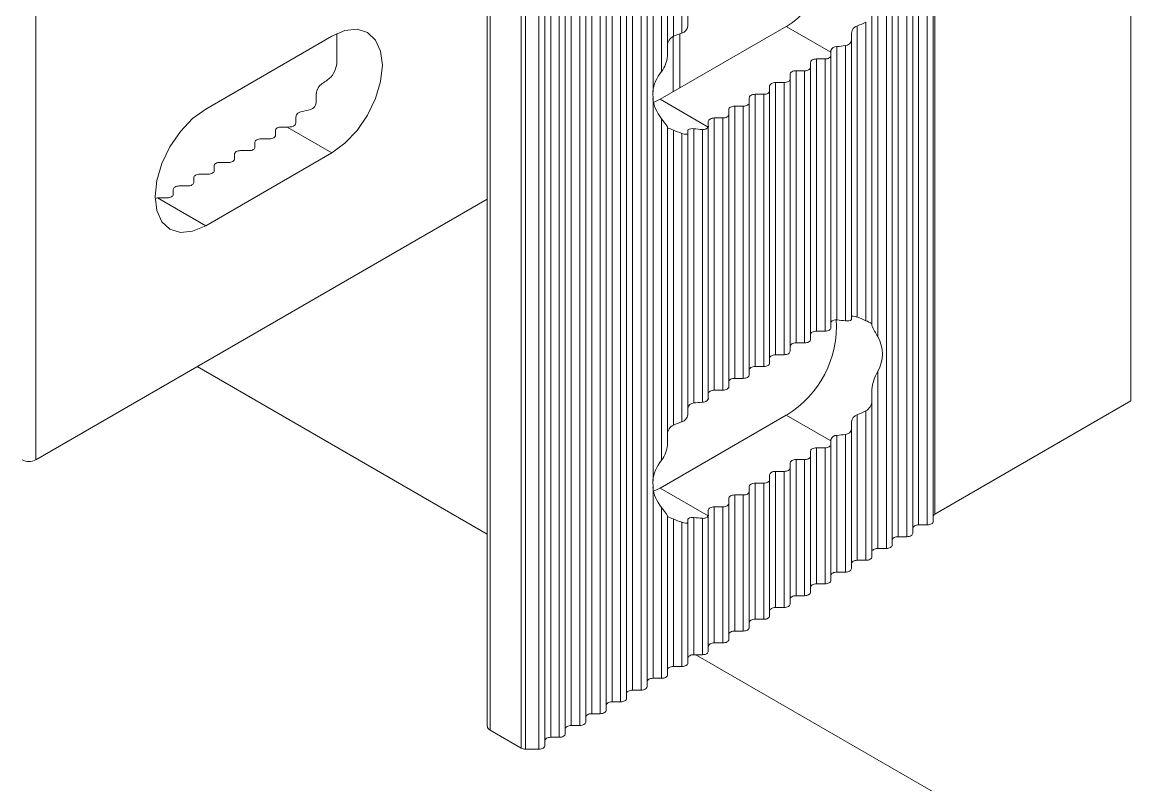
# Model space of a CAD drawing. Header units: millimetres. Extents: x 39 to 459, y 26 to 647.
# Drawn here: x 89.269 to 90.666, y 231.485 to 232.446 of the extents above; entities that cross this region are included whole.
import ezdxf

# ---------------------------------------------------------------- set-up
doc = ezdxf.new("R2010")
doc.units = ezdxf.units.MM
doc.layers.add('ANTET', color=7, linetype='Continuous')

# ---------------------------------------------------------------- blocks, each defined once
blk = doc.blocks.new('Griyaj Montajı')
at = {"color": 7, "linetype": 'Continuous', "lineweight": 15}
for p, q in [((11073.6208, 2124.6453), (11073.6208, 2123.6655)), ((11072.2404, 2124.571), (11072.2404, 2123.5912)), ((11073.3738, 2124.5028), (11073.3738, 2123.5229)), ((11073.3533, 2124.4892), (11073.3533, 2123.5093)), ((11073.3641, 2124.4892), (11073.3641, 2123.5093)), ((11073.3716, 2124.4935), (11073.3716, 2123.5136)), ((11073.3276, 2124.4743), (11073.3276, 2123.4944)), ((11073.3383, 2124.4743), (11073.3383, 2123.4944)), ((11073.3458, 2124.4786), (11073.3458, 2123.4988)), ((11073.3201, 2124.4637), (11073.3201, 2123.4839)), ((11073.3126, 2124.4594), (11073.3126, 2123.4796)), ((11073.0442, 2124.3107), (11073.0442, 2124.1249)), ((11073.055, 2124.3107), (11073.055, 2124.129)), ((11073.0625, 2124.3151), (11073.0625, 2124.1377)), ((11073.0185, 2124.2959), (11073.0185, 2124.0551)), ((11073.0292, 2124.2959), (11073.0292, 2124.0807)), ((11073.0367, 2124.3002), (11073.0367, 2124.0997)), ((11072.9927, 2124.281), (11072.9927, 2123.3011)), ((11073.0035, 2124.281), (11073.0035, 2123.3011)), ((11073.011, 2124.2853), (11073.011, 2123.3055)), ((11072.967, 2124.2661), (11072.967, 2123.2863)), ((11072.9777, 2124.2661), (11072.9777, 2123.2863)), ((11072.9852, 2124.2704), (11072.9852, 2123.2906)), ((11072.9412, 2124.2512), (11072.9412, 2123.2714)), ((11072.952, 2124.2512), (11072.952, 2123.2714)), ((11072.9595, 2124.2556), (11072.9595, 2123.2757)), ((11072.9154, 2124.2364), (11072.9154, 2123.2565)), ((11072.9262, 2124.2364), (11072.9262, 2123.2565)), ((11072.9337, 2124.2407), (11072.9337, 2123.2609)), ((11072.8096, 2124.2355), (11072.8096, 2123.2556)), ((11072.8132, 2124.2306), (11072.8132, 2123.2507)), ((11072.9079, 2124.2258), (11072.9079, 2123.246)), ((11072.8822, 2124.211), (11072.8822, 2123.2311)), ((11072.8897, 2124.2215), (11072.8897, 2123.2417)), ((11072.9004, 2124.2215), (11072.9004, 2123.2417)), ((11072.8524, 2124.2079), (11072.8524, 2123.2281)), ((11072.8577, 2124.2066), (11072.8577, 2123.2268)), ((11072.8747, 2124.2066), (11072.8747, 2123.2268)), ((11073.3018, 2124.1924), (11073.3018, 2123.7466)), ((11073.2943, 2124.1554), (11073.2943, 2123.7625)), ((11073.2868, 2124.1427), (11073.2868, 2123.7665)), ((11072.6138, 2124.1251), (11072.4547, 2124.0333)), ((11073.1865, 2124.1374), (11073.0274, 2124.0456)), ((11073.2428, 2124.105), (11073.1865, 2124.1374)), ((11073.276, 2124.1382), (11073.276, 2123.7711)), ((11073.2503, 2124.112), (11073.2503, 2123.7675)), ((11073.261, 2124.1132), (11073.261, 2123.7663)), ((11073.2685, 2124.1201), (11073.2685, 2123.7681)), ((11073.2428, 2124.105), (11073.2428, 2124.1007)), ((11073.2428, 2124.1007), (11073.2428, 2123.7577)), ((11073.217, 2124.092), (11073.217, 2124.0858)), ((11073.217, 2124.0858), (11073.217, 2123.7429)), ((11073.2353, 2124.0964), (11073.2245, 2124.0964)), ((11073.2245, 2124.0964), (11073.2245, 2123.7534)), ((11073.2353, 2124.0964), (11073.2353, 2123.7534)), ((11073.1913, 2124.0772), (11073.1913, 2124.071)), ((11073.1913, 2124.071), (11073.1913, 2123.728)), ((11073.2095, 2124.0815), (11073.1988, 2124.0815)), ((11073.1988, 2124.0815), (11073.1988, 2123.7385)), ((11073.2095, 2124.0815), (11073.2095, 2123.7385)), ((11073.1655, 2124.0623), (11073.1655, 2124.0561)), ((11073.1655, 2124.0561), (11073.1655, 2123.7131)), ((11073.1838, 2124.0666), (11073.173, 2124.0666)), ((11073.173, 2124.0666), (11073.173, 2123.7237)), ((11073.1838, 2124.0666), (11073.1838, 2123.7237)), ((11073.0185, 2124.0467), (11073.0185, 2123.5652)), ((11073.0274, 2124.0456), (11073.0193, 2124.0415)), ((11073.0881, 2124.0106), (11073.0274, 2124.0456)), ((11073.1398, 2124.0474), (11073.1398, 2124.0412)), ((11073.1398, 2124.0412), (11073.1398, 2123.6983)), ((11073.158, 2124.0518), (11073.1473, 2124.0518)), ((11073.1473, 2124.0518), (11073.1473, 2123.7088)), ((11073.158, 2124.0518), (11073.158, 2123.7088)), ((11073.114, 2124.0326), (11073.114, 2124.0263)), ((11073.1323, 2124.0369), (11073.1215, 2124.0369)), ((11073.1215, 2124.0369), (11073.1215, 2123.6939)), ((11073.1323, 2124.0369), (11073.1323, 2123.6939)), ((11073.0292, 2124.021), (11073.0292, 2123.5908)), ((11073.0882, 2124.0177), (11073.0882, 2124.0115)), ((11073.1065, 2124.022), (11073.0957, 2124.022)), ((11073.0957, 2124.022), (11073.0957, 2123.6791)), ((11073.1065, 2124.022), (11073.1065, 2123.6791)), ((11073.114, 2124.0263), (11073.114, 2123.6834)), ((11072.5426, 2124.0063), (11072.5426, 2124.0001)), ((11072.5575, 2124.0106), (11072.5501, 2124.0106)), ((11072.5575, 2124.0106), (11072.6138, 2123.9782)), ((11073.0367, 2124.0107), (11073.0367, 2123.6098)), ((11073.0442, 2124.0066), (11073.0442, 2123.635)), ((11073.055, 2124.0025), (11073.055, 2123.6391)), ((11073.0625, 2124.0064), (11073.0625, 2124.0025)), ((11073.0625, 2124.0025), (11073.0625, 2123.6478)), ((11073.07, 2124.0085), (11073.07, 2123.6629)), ((11073.0807, 2124.0075), (11073.0807, 2123.6638)), ((11073.0882, 2124.0115), (11073.0882, 2123.6685)), ((11072.5168, 2123.9914), (11072.5168, 2123.9852)), ((11072.5351, 2123.9958), (11072.5243, 2123.9958)), ((11072.6138, 2123.9782), (11072.4547, 2123.8863)), ((11072.4911, 2123.9766), (11072.4911, 2123.9704)), ((11072.5093, 2123.9809), (11072.4986, 2123.9809)), ((11072.4653, 2123.9617), (11072.4653, 2123.9555)), ((11072.4836, 2123.966), (11072.4728, 2123.966)), ((11072.4396, 2123.9468), (11072.4396, 2123.9406)), ((11072.4578, 2123.9512), (11072.4471, 2123.9512)), ((11072.4138, 2123.932), (11072.4138, 2123.9258)), ((11072.4321, 2123.9363), (11072.4213, 2123.9363)), ((11072.8096, 2123.9198), (11072.2404, 2123.5912)), ((11072.394, 2123.9213), (11072.4547, 2123.8863)), ((11072.4063, 2123.9214), (11072.3956, 2123.9214)), ((11073.2943, 2123.7605), (11073.2943, 2123.7625)), ((11073.2353, 2123.7534), (11073.2245, 2123.7534)), ((11073.2095, 2123.7385), (11073.1988, 2123.7385)), ((11073.1838, 2123.7237), (11073.173, 2123.7237)), ((11072.4439, 2123.7087), (11072.8096, 2123.4975)), ((11073.158, 2123.7088), (11073.1473, 2123.7088)), ((11073.1323, 2123.6939), (11073.1215, 2123.6939)), ((11073.3018, 2123.7024), (11073.3018, 2123.4796)), ((11073.1065, 2123.6791), (11073.0957, 2123.6791)), ((11073.2943, 2123.6655), (11073.2943, 2123.6799)), ((11073.2943, 2123.6655), (11073.2943, 2123.469)), ((11073.6208, 2123.6655), (11073.3738, 2123.5229)), ((11073.2868, 2123.6528), (11073.2868, 2123.4647)), ((11073.1865, 2123.6475), (11073.0274, 2123.5557)), ((11073.2428, 2123.615), (11073.1865, 2123.6475)), ((11073.276, 2123.6482), (11073.276, 2123.4647)), ((11073.2503, 2123.6221), (11073.2503, 2123.4498)), ((11073.261, 2123.6233), (11073.261, 2123.4498)), ((11073.2685, 2123.6302), (11073.2685, 2123.4542)), ((11073.2428, 2123.615), (11073.2428, 2123.6108)), ((11073.2428, 2123.6108), (11073.2428, 2123.4393)), ((11073.217, 2123.6021), (11073.217, 2123.5959)), ((11073.217, 2123.5959), (11073.217, 2123.4244)), ((11073.2353, 2123.6064), (11073.2245, 2123.6064)), ((11073.2245, 2123.6064), (11073.2245, 2123.435)), ((11073.2353, 2123.6064), (11073.2353, 2123.435)), ((11073.1913, 2123.5872), (11073.1913, 2123.581)), ((11073.1913, 2123.581), (11073.1913, 2123.4096)), ((11073.2095, 2123.5916), (11073.1988, 2123.5916)), ((11073.1988, 2123.5916), (11073.1988, 2123.4201)), ((11073.2095, 2123.5916), (11073.2095, 2123.4201)), ((11073.1655, 2123.5724), (11073.1655, 2123.5662)), ((11073.1655, 2123.5662), (11073.1655, 2123.3947)), ((11073.1838, 2123.5767), (11073.173, 2123.5767)), ((11073.173, 2123.5767), (11073.173, 2123.4052)), ((11073.1838, 2123.5767), (11073.1838, 2123.4052)), ((11073.0185, 2123.5567), (11073.0185, 2123.316)), ((11073.0193, 2123.5516), (11073.0274, 2123.5557)), ((11073.0881, 2123.5207), (11073.0274, 2123.5557)), ((11073.1398, 2123.5575), (11073.1398, 2123.5513)), ((11073.158, 2123.5618), (11073.1473, 2123.5618)), ((11073.1473, 2123.5618), (11073.1473, 2123.3904)), ((11073.158, 2123.5618), (11073.158, 2123.3904)), ((11073.114, 2123.5426), (11073.114, 2123.5364)), ((11073.1323, 2123.547), (11073.1215, 2123.547)), ((11073.1215, 2123.547), (11073.1215, 2123.3755)), ((11073.1323, 2123.547), (11073.1323, 2123.3755)), ((11073.1398, 2123.5513), (11073.1398, 2123.3798)), ((11073.0292, 2123.5311), (11073.0292, 2123.316)), ((11073.0882, 2123.5278), (11073.0882, 2123.5215)), ((11073.1065, 2123.5321), (11073.0957, 2123.5321)), ((11073.0957, 2123.5321), (11073.0957, 2123.3606)), ((11073.1065, 2123.5321), (11073.1065, 2123.3606)), ((11073.114, 2123.5364), (11073.114, 2123.3649)), ((11073.0367, 2123.5208), (11073.0367, 2123.3203)), ((11073.0442, 2123.5167), (11073.0442, 2123.3309)), ((11073.055, 2123.5126), (11073.055, 2123.3309)), ((11073.0625, 2123.5125), (11073.0625, 2123.5164)), ((11073.0625, 2123.5125), (11073.0625, 2123.3352)), ((11073.07, 2123.5185), (11073.07, 2123.3457)), ((11073.0807, 2123.5176), (11073.0807, 2123.3457)), ((11073.0882, 2123.5215), (11073.0882, 2123.3501)), ((11073.3533, 2123.5093), (11073.3641, 2123.5093)), ((11073.3276, 2123.4944), (11073.3383, 2123.4944)), ((11073.3018, 2123.4796), (11073.3126, 2123.4796)), ((11073.276, 2123.4647), (11073.2868, 2123.4647)), ((11073.2503, 2123.4498), (11073.261, 2123.4498)), ((11073.2245, 2123.435), (11073.2353, 2123.435)), ((11073.1988, 2123.4201), (11073.2095, 2123.4201)), ((11073.173, 2123.4052), (11073.1838, 2123.4052)), ((11073.1473, 2123.3904), (11073.158, 2123.3904)), ((11073.1215, 2123.3755), (11073.1323, 2123.3755)), ((11073.0957, 2123.3606), (11073.1065, 2123.3606)), ((11073.07, 2123.3457), (11073.0807, 2123.3457)), ((11073.0726, 2123.3457), (11077.2148, 2120.9545)), ((11073.0442, 2123.3309), (11073.055, 2123.3309)), ((11073.0185, 2123.316), (11073.0292, 2123.316)), ((11072.9927, 2123.3011), (11073.0035, 2123.3011)), ((11072.967, 2123.2863), (11072.9777, 2123.2863)), ((11072.9412, 2123.2714), (11072.952, 2123.2714)), ((11072.8132, 2123.2507), (11072.8524, 2123.2281)), ((11072.9154, 2123.2565), (11072.9262, 2123.2565)), ((11072.8897, 2123.2417), (11072.9004, 2123.2417)), ((11072.8577, 2123.2268), (11072.8747, 2123.2268))]:
    blk.add_line(p, q, dxfattribs=at)
at = {"color": 8, "linetype": 'Continuous', "lineweight": 15}
for p, q in [((11073.0437, 2124.125), (11073.0437, 2124.055)), ((11073.0521, 2124.128), (11073.0521, 2124.0599))]:
    blk.add_line(p, q, dxfattribs=at)
at = {"color": 7, "linetype": 'Continuous', "lineweight": 15, "flags": 128}
for points in [[(11072.6138, 2123.9782), (11072.6302, 2123.9902), (11072.6456, 2124.0064), (11072.6588, 2124.0257), (11072.6689, 2124.0467), (11072.6752, 2124.0681), (11072.6774, 2124.0884), (11072.6752, 2124.1062), (11072.6689, 2124.1202), (11072.6588, 2124.1296), (11072.6456, 2124.1337), (11072.6302, 2124.1321), (11072.6138, 2124.1251)], [(11072.6199, 2124.0961), (11072.6199, 2124.1138), (11072.6199, 2124.1283)], [(11073.2685, 2124.129), (11073.2685, 2124.126), (11073.2685, 2124.123), (11073.2685, 2124.1201)], [(11073.2428, 2124.1007), (11073.2426, 2124.0998), (11073.2422, 2124.099), (11073.2415, 2124.0983), (11073.2406, 2124.0976), (11073.2394, 2124.0971), (11073.2382, 2124.0967), (11073.2367, 2124.0964), (11073.2353, 2124.0964)], [(11073.2428, 2124.1069), (11073.2428, 2124.1059), (11073.2428, 2124.105)], [(11073.217, 2124.0858), (11073.2169, 2124.085), (11073.2165, 2124.0842), (11073.2158, 2124.0834), (11073.2148, 2124.0828), (11073.2137, 2124.0822), (11073.2124, 2124.0818), (11073.211, 2124.0816), (11073.2095, 2124.0815)], [(11073.2245, 2124.0964), (11073.2231, 2124.0963), (11073.2217, 2124.096), (11073.2204, 2124.0956), (11073.2192, 2124.0951), (11073.2183, 2124.0944), (11073.2176, 2124.0937), (11073.2172, 2124.0929), (11073.217, 2124.092)], [(11073.1913, 2124.071), (11073.1911, 2124.0701), (11073.1907, 2124.0693), (11073.19, 2124.0685), (11073.1891, 2124.0679), (11073.1879, 2124.0674), (11073.1866, 2124.067), (11073.1852, 2124.0667), (11073.1838, 2124.0666)], [(11073.1988, 2124.0815), (11073.1973, 2124.0814), (11073.1959, 2124.0812), (11073.1946, 2124.0808), (11073.1935, 2124.0802), (11073.1925, 2124.0796), (11073.1918, 2124.0788), (11073.1914, 2124.078), (11073.1913, 2124.0772)], [(11073.0185, 2124.0467), (11073.0183, 2124.0531), (11073.0185, 2124.0551)], [(11073.1655, 2124.0561), (11073.1654, 2124.0552), (11073.1649, 2124.0544), (11073.1642, 2124.0537), (11073.1633, 2124.053), (11073.1622, 2124.0525), (11073.1609, 2124.0521), (11073.1595, 2124.0518), (11073.158, 2124.0518)], [(11073.173, 2124.0666), (11073.1715, 2124.0665), (11073.1701, 2124.0663), (11073.1688, 2124.0659), (11073.1677, 2124.0654), (11073.1668, 2124.0647), (11073.1661, 2124.0639), (11073.1657, 2124.0631), (11073.1655, 2124.0623)], [(11072.5941, 2124.0419), (11072.5941, 2124.0455), (11072.5941, 2124.0491), (11072.5941, 2124.0527)], [(11073.1398, 2124.0412), (11073.1396, 2124.0404), (11073.1392, 2124.0396), (11073.1385, 2124.0388), (11073.1376, 2124.0382), (11073.1364, 2124.0376), (11073.1351, 2124.0372), (11073.1337, 2124.037), (11073.1323, 2124.0369)], [(11073.1473, 2124.0518), (11073.1458, 2124.0517), (11073.1444, 2124.0514), (11073.1431, 2124.051), (11073.1419, 2124.0505), (11073.141, 2124.0498), (11073.1403, 2124.0491), (11073.1399, 2124.0483), (11073.1398, 2124.0474)], [(11072.4547, 2124.0333), (11072.4382, 2124.0213), (11072.4228, 2124.0051), (11072.4097, 2123.9858), (11072.3995, 2123.9647), (11072.3932, 2123.9433), (11072.391, 2123.9231), (11072.3932, 2123.9053), (11072.3995, 2123.8912), (11072.4097, 2123.8819), (11072.4228, 2123.8778), (11072.4382, 2123.8793), (11072.4547, 2123.8863)], [(11073.1215, 2124.0369), (11073.12, 2124.0368), (11073.1186, 2124.0366), (11073.1173, 2124.0362), (11073.1162, 2124.0356), (11073.1153, 2124.035), (11073.1146, 2124.0342), (11073.1141, 2124.0334), (11073.114, 2124.0326)], [(11072.5684, 2124.0157), (11072.5684, 2124.0182), (11072.5684, 2124.0206), (11072.5684, 2124.0231)], [(11073.0957, 2124.022), (11073.0943, 2124.0219), (11073.0929, 2124.0217), (11073.0916, 2124.0213), (11073.0904, 2124.0207), (11073.0895, 2124.0201), (11073.0888, 2124.0193), (11073.0884, 2124.0185), (11073.0882, 2124.0177)], [(11073.114, 2124.0263), (11073.1139, 2124.0255), (11073.1134, 2124.0247), (11073.1127, 2124.0239), (11073.1118, 2124.0233), (11073.1107, 2124.0227), (11073.1094, 2124.0223), (11073.108, 2124.0221), (11073.1065, 2124.022)], [(11072.5426, 2124.0001), (11072.5425, 2123.9993), (11072.542, 2123.9984), (11072.5413, 2123.9977), (11072.5404, 2123.997), (11072.5393, 2123.9965), (11072.538, 2123.9961), (11072.5366, 2123.9959), (11072.5351, 2123.9958)], [(11072.5501, 2124.0106), (11072.5486, 2124.0106), (11072.5472, 2124.0103), (11072.5459, 2124.0099), (11072.5448, 2124.0094), (11072.5439, 2124.0087), (11072.5432, 2124.008), (11072.5427, 2124.0072), (11072.5426, 2124.0063)], [(11073.0625, 2124.0025), (11073.0624, 2124.0021), (11073.0616, 2124.0016), (11073.0601, 2124.0014), (11073.0578, 2124.0017), (11073.055, 2124.0025)], [(11073.07, 2124.0085), (11073.0684, 2124.0086), (11073.0661, 2124.0085), (11073.0642, 2124.008), (11073.0629, 2124.0073), (11073.0625, 2124.0064)], [(11072.5168, 2123.9852), (11072.5167, 2123.9844), (11072.5163, 2123.9836), (11072.5156, 2123.9828), (11072.5146, 2123.9822), (11072.5135, 2123.9816), (11072.5122, 2123.9812), (11072.5108, 2123.981), (11072.5093, 2123.9809)], [(11072.5243, 2123.9958), (11072.5229, 2123.9957), (11072.5215, 2123.9954), (11072.5202, 2123.995), (11072.519, 2123.9945), (11072.5181, 2123.9939), (11072.5174, 2123.9931), (11072.517, 2123.9923), (11072.5168, 2123.9914)], [(11072.4986, 2123.9809), (11072.4971, 2123.9808), (11072.4957, 2123.9806), (11072.4944, 2123.9802), (11072.4933, 2123.9796), (11072.4923, 2123.979), (11072.4917, 2123.9782), (11072.4912, 2123.9774), (11072.4911, 2123.9766)], [(11072.4728, 2123.966), (11072.4714, 2123.966), (11072.47, 2123.9657), (11072.4687, 2123.9653), (11072.4675, 2123.9648), (11072.4666, 2123.9641), (11072.4659, 2123.9634), (11072.4655, 2123.9626), (11072.4653, 2123.9617)], [(11072.4911, 2123.9704), (11072.4909, 2123.9695), (11072.4905, 2123.9687), (11072.4898, 2123.968), (11072.4889, 2123.9673), (11072.4877, 2123.9668), (11072.4865, 2123.9664), (11072.485, 2123.9661), (11072.4836, 2123.966)], [(11072.4471, 2123.9512), (11072.4456, 2123.9511), (11072.4442, 2123.9508), (11072.4429, 2123.9504), (11072.4418, 2123.9499), (11072.4408, 2123.9492), (11072.4401, 2123.9485), (11072.4397, 2123.9477), (11072.4396, 2123.9468)], [(11072.4653, 2123.9555), (11072.4652, 2123.9547), (11072.4648, 2123.9538), (11072.4641, 2123.9531), (11072.4631, 2123.9524), (11072.462, 2123.9519), (11072.4607, 2123.9515), (11072.4593, 2123.9513), (11072.4578, 2123.9512)], [(11072.4213, 2123.9363), (11072.4198, 2123.9362), (11072.4184, 2123.936), (11072.4171, 2123.9356), (11072.416, 2123.935), (11072.4151, 2123.9344), (11072.4144, 2123.9336), (11072.414, 2123.9328), (11072.4138, 2123.932)], [(11072.4396, 2123.9406), (11072.4394, 2123.9398), (11072.439, 2123.939), (11072.4383, 2123.9382), (11072.4374, 2123.9376), (11072.4362, 2123.937), (11072.4349, 2123.9366), (11072.4335, 2123.9364), (11072.4321, 2123.9363)], [(11072.3911, 2123.9206), (11072.3922, 2123.921), (11072.394, 2123.9213)], [(11072.4138, 2123.9258), (11072.4137, 2123.9249), (11072.4132, 2123.9241), (11072.4125, 2123.9234), (11072.4116, 2123.9227), (11072.4105, 2123.9222), (11072.4092, 2123.9218), (11072.4078, 2123.9215), (11072.4063, 2123.9214)], [(11073.2503, 2123.7675), (11073.2487, 2123.7676), (11073.2463, 2123.7672), (11073.2444, 2123.7664), (11073.2432, 2123.7653), (11073.2428, 2123.7639)], [(11073.2685, 2123.7681), (11073.2684, 2123.7676), (11073.2676, 2123.7669), (11073.2659, 2123.7664), (11073.2637, 2123.7662), (11073.2611, 2123.7663), (11073.261, 2123.7663)], [(11073.276, 2123.7711), (11073.2754, 2123.7713), (11073.2731, 2123.772), (11073.2708, 2123.7724), (11073.2691, 2123.7723), (11073.2685, 2123.7717), (11073.2685, 2123.7716)], [(11073.2245, 2123.7534), (11073.2231, 2123.7533), (11073.2217, 2123.7531), (11073.2204, 2123.7527), (11073.2192, 2123.7521), (11073.2183, 2123.7515), (11073.2176, 2123.7507), (11073.2172, 2123.7499), (11073.217, 2123.7491)], [(11073.2428, 2123.7577), (11073.2426, 2123.7569), (11073.2422, 2123.7561), (11073.2415, 2123.7553), (11073.2406, 2123.7547), (11073.2394, 2123.7541), (11073.2382, 2123.7537), (11073.2367, 2123.7535), (11073.2353, 2123.7534)], [(11073.1988, 2123.7385), (11073.1973, 2123.7385), (11073.1959, 2123.7382), (11073.1946, 2123.7378), (11073.1935, 2123.7373), (11073.1925, 2123.7366), (11073.1918, 2123.7359), (11073.1914, 2123.7351), (11073.1913, 2123.7342)], [(11073.217, 2123.7429), (11073.2169, 2123.742), (11073.2165, 2123.7412), (11073.2158, 2123.7405), (11073.2148, 2123.7398), (11073.2137, 2123.7393), (11073.2124, 2123.7389), (11073.211, 2123.7386), (11073.2095, 2123.7385)], [(11073.173, 2123.7237), (11073.1715, 2123.7236), (11073.1701, 2123.7233), (11073.1688, 2123.7229), (11073.1677, 2123.7224), (11073.1668, 2123.7217), (11073.1661, 2123.721), (11073.1657, 2123.7202), (11073.1655, 2123.7193)], [(11073.1913, 2123.728), (11073.1911, 2123.7272), (11073.1907, 2123.7263), (11073.19, 2123.7256), (11073.1891, 2123.7249), (11073.1879, 2123.7244), (11073.1866, 2123.724), (11073.1852, 2123.7238), (11073.1838, 2123.7237)], [(11073.1473, 2123.7088), (11073.1458, 2123.7087), (11073.1444, 2123.7085), (11073.1431, 2123.7081), (11073.1419, 2123.7075), (11073.141, 2123.7069), (11073.1403, 2123.7061), (11073.1399, 2123.7053), (11073.1398, 2123.7045)], [(11073.1655, 2123.7131), (11073.1654, 2123.7123), (11073.1649, 2123.7115), (11073.1642, 2123.7107), (11073.1633, 2123.7101), (11073.1622, 2123.7095), (11073.1609, 2123.7091), (11073.1595, 2123.7089), (11073.158, 2123.7088)], [(11073.1215, 2123.6939), (11073.12, 2123.6939), (11073.1186, 2123.6936), (11073.1173, 2123.6932), (11073.1162, 2123.6927), (11073.1153, 2123.692), (11073.1146, 2123.6913), (11073.1141, 2123.6904), (11073.114, 2123.6896)], [(11073.1398, 2123.6983), (11073.1396, 2123.6974), (11073.1392, 2123.6966), (11073.1385, 2123.6959), (11073.1376, 2123.6952), (11073.1364, 2123.6947), (11073.1351, 2123.6943), (11073.1337, 2123.694), (11073.1323, 2123.6939)], [(11073.0957, 2123.6791), (11073.0943, 2123.679), (11073.0929, 2123.6787), (11073.0916, 2123.6783), (11073.0904, 2123.6778), (11073.0895, 2123.6771), (11073.0888, 2123.6764), (11073.0884, 2123.6756), (11073.0882, 2123.6747)], [(11073.114, 2123.6834), (11073.1139, 2123.6826), (11073.1134, 2123.6817), (11073.1127, 2123.681), (11073.1118, 2123.6803), (11073.1107, 2123.6798), (11073.1094, 2123.6794), (11073.108, 2123.6791), (11073.1065, 2123.6791)], [(11073.2685, 2123.6302), (11073.2685, 2123.6331), (11073.2685, 2123.636), (11073.2685, 2123.639)], [(11073.2428, 2123.6108), (11073.2426, 2123.6099), (11073.2422, 2123.6091), (11073.2415, 2123.6084), (11073.2406, 2123.6077), (11073.2394, 2123.6072), (11073.2382, 2123.6068), (11073.2367, 2123.6065), (11073.2353, 2123.6064)], [(11073.2428, 2123.615), (11073.2428, 2123.616), (11073.2428, 2123.617)], [(11073.217, 2123.5959), (11073.2169, 2123.5951), (11073.2165, 2123.5942), (11073.2158, 2123.5935), (11073.2148, 2123.5928), (11073.2137, 2123.5923), (11073.2124, 2123.5919), (11073.211, 2123.5916), (11073.2095, 2123.5916)], [(11073.2245, 2123.6064), (11073.2231, 2123.6064), (11073.2217, 2123.6061), (11073.2204, 2123.6057), (11073.2192, 2123.6052), (11073.2183, 2123.6045), (11073.2176, 2123.6038), (11073.2172, 2123.603), (11073.217, 2123.6021)], [(11073.1913, 2123.581), (11073.1911, 2123.5802), (11073.1907, 2123.5794), (11073.19, 2123.5786), (11073.1891, 2123.578), (11073.1879, 2123.5774), (11073.1866, 2123.577), (11073.1852, 2123.5768), (11073.1838, 2123.5767)], [(11073.1988, 2123.5916), (11073.1973, 2123.5915), (11073.1959, 2123.5912), (11073.1946, 2123.5908), (11073.1935, 2123.5903), (11073.1925, 2123.5896), (11073.1918, 2123.5889), (11073.1914, 2123.5881), (11073.1913, 2123.5872)], [(11073.1655, 2123.5662), (11073.1654, 2123.5653), (11073.1649, 2123.5645), (11073.1642, 2123.5638), (11073.1633, 2123.5631), (11073.1622, 2123.5626), (11073.1609, 2123.5622), (11073.1595, 2123.5619), (11073.158, 2123.5618)], [(11073.173, 2123.5767), (11073.1715, 2123.5766), (11073.1701, 2123.5764), (11073.1688, 2123.576), (11073.1677, 2123.5754), (11073.1668, 2123.5748), (11073.1661, 2123.574), (11073.1657, 2123.5732), (11073.1655, 2123.5724)], [(11073.0185, 2123.5652), (11073.0184, 2123.5641), (11073.0185, 2123.5567)], [(11073.1473, 2123.5618), (11073.1458, 2123.5617), (11073.1444, 2123.5615), (11073.1431, 2123.5611), (11073.1419, 2123.5606), (11073.141, 2123.5599), (11073.1403, 2123.5592), (11073.1399, 2123.5583), (11073.1398, 2123.5575)], [(11073.1215, 2123.547), (11073.12, 2123.5469), (11073.1186, 2123.5466), (11073.1173, 2123.5462), (11073.1162, 2123.5457), (11073.1153, 2123.545), (11073.1146, 2123.5443), (11073.1141, 2123.5435), (11073.114, 2123.5426)], [(11073.1398, 2123.5513), (11073.1396, 2123.5504), (11073.1392, 2123.5496), (11073.1385, 2123.5489), (11073.1376, 2123.5482), (11073.1364, 2123.5477), (11073.1351, 2123.5473), (11073.1337, 2123.547), (11073.1323, 2123.547)], [(11073.0957, 2123.5321), (11073.0943, 2123.532), (11073.0929, 2123.5318), (11073.0916, 2123.5314), (11073.0904, 2123.5308), (11073.0895, 2123.5302), (11073.0888, 2123.5294), (11073.0884, 2123.5286), (11073.0882, 2123.5278)], [(11073.114, 2123.5364), (11073.1139, 2123.5356), (11073.1134, 2123.5348), (11073.1127, 2123.534), (11073.1118, 2123.5334), (11073.1107, 2123.5328), (11073.1094, 2123.5324), (11073.108, 2123.5322), (11073.1065, 2123.5321)], [(11073.055, 2123.5126), (11073.0552, 2123.5125), (11073.0575, 2123.5119), (11073.0598, 2123.5115), (11073.0616, 2123.5116), (11073.0624, 2123.5123), (11073.0625, 2123.5125)], [(11073.0625, 2123.5164), (11073.0625, 2123.5167), (11073.0631, 2123.5175), (11073.0646, 2123.5182), (11073.0667, 2123.5186), (11073.0692, 2123.5186), (11073.07, 2123.5185)], [(11073.3641, 2123.5093), (11073.3655, 2123.5094), (11073.3669, 2123.5096), (11073.3682, 2123.51), (11073.3694, 2123.5106), (11073.3703, 2123.5112), (11073.371, 2123.512), (11073.3714, 2123.5128), (11073.3716, 2123.5136)], [(11073.3383, 2123.4944), (11073.3398, 2123.4945), (11073.3412, 2123.4948), (11073.3425, 2123.4952), (11073.3436, 2123.4957), (11073.3445, 2123.4964), (11073.3452, 2123.4971), (11073.3457, 2123.4979), (11073.3458, 2123.4988)], [(11073.3458, 2123.505), (11073.346, 2123.5058), (11073.3464, 2123.5066), (11073.3471, 2123.5074), (11073.348, 2123.508), (11073.3491, 2123.5086), (11073.3504, 2123.509), (11073.3518, 2123.5092), (11073.3533, 2123.5093)], [(11073.3126, 2123.4796), (11073.314, 2123.4797), (11073.3154, 2123.4799), (11073.3167, 2123.4803), (11073.3179, 2123.4808), (11073.3188, 2123.4815), (11073.3195, 2123.4822), (11073.3199, 2123.4831), (11073.3201, 2123.4839)], [(11073.3201, 2123.4901), (11073.3202, 2123.491), (11073.3206, 2123.4918), (11073.3213, 2123.4925), (11073.3223, 2123.4932), (11073.3234, 2123.4937), (11073.3247, 2123.4941), (11073.3261, 2123.4944), (11073.3276, 2123.4944)], [(11073.2868, 2123.4647), (11073.2883, 2123.4648), (11073.2897, 2123.465), (11073.291, 2123.4654), (11073.2921, 2123.466), (11073.293, 2123.4666), (11073.2937, 2123.4674), (11073.2942, 2123.4682), (11073.2943, 2123.469)], [(11073.2943, 2123.4752), (11073.2944, 2123.4761), (11073.2949, 2123.4769), (11073.2956, 2123.4776), (11073.2965, 2123.4783), (11073.2976, 2123.4788), (11073.2989, 2123.4792), (11073.3003, 2123.4795), (11073.3018, 2123.4796)], [(11073.261, 2123.4498), (11073.2625, 2123.4499), (11073.2639, 2123.4502), (11073.2652, 2123.4506), (11073.2663, 2123.4511), (11073.2673, 2123.4518), (11073.268, 2123.4525), (11073.2684, 2123.4533), (11073.2685, 2123.4542)], [(11073.2685, 2123.4604), (11073.2687, 2123.4612), (11073.2691, 2123.462), (11073.2698, 2123.4628), (11073.2707, 2123.4634), (11073.2719, 2123.464), (11073.2732, 2123.4644), (11073.2746, 2123.4646), (11073.276, 2123.4647)], [(11073.2428, 2123.4455), (11073.2429, 2123.4463), (11073.2434, 2123.4472), (11073.244, 2123.4479), (11073.245, 2123.4486), (11073.2461, 2123.4491), (11073.2474, 2123.4495), (11073.2488, 2123.4497), (11073.2503, 2123.4498)], [(11073.217, 2123.4306), (11073.2172, 2123.4315), (11073.2176, 2123.4323), (11073.2183, 2123.433), (11073.2192, 2123.4337), (11073.2204, 2123.4342), (11073.2217, 2123.4346), (11073.2231, 2123.4349), (11073.2245, 2123.435)], [(11073.2353, 2123.435), (11073.2367, 2123.435), (11073.2382, 2123.4353), (11073.2394, 2123.4357), (11073.2406, 2123.4362), (11073.2415, 2123.4369), (11073.2422, 2123.4376), (11073.2426, 2123.4384), (11073.2428, 2123.4393)], [(11073.1913, 2123.4158), (11073.1914, 2123.4166), (11073.1918, 2123.4174), (11073.1925, 2123.4182), (11073.1935, 2123.4188), (11073.1946, 2123.4194), (11073.1959, 2123.4198), (11073.1973, 2123.42), (11073.1988, 2123.4201)], [(11073.2095, 2123.4201), (11073.211, 2123.4202), (11073.2124, 2123.4204), (11073.2137, 2123.4208), (11073.2148, 2123.4214), (11073.2158, 2123.422), (11073.2165, 2123.4228), (11073.2169, 2123.4236), (11073.217, 2123.4244)], [(11073.1655, 2123.4009), (11073.1657, 2123.4017), (11073.1661, 2123.4025), (11073.1668, 2123.4033), (11073.1677, 2123.404), (11073.1688, 2123.4045), (11073.1701, 2123.4049), (11073.1715, 2123.4051), (11073.173, 2123.4052)], [(11073.1838, 2123.4052), (11073.1852, 2123.4053), (11073.1866, 2123.4056), (11073.1879, 2123.406), (11073.1891, 2123.4065), (11073.19, 2123.4071), (11073.1907, 2123.4079), (11073.1911, 2123.4087), (11073.1913, 2123.4096)], [(11073.1398, 2123.386), (11073.1399, 2123.3869), (11073.1403, 2123.3877), (11073.141, 2123.3884), (11073.1419, 2123.3891), (11073.1431, 2123.3896), (11073.1444, 2123.39), (11073.1458, 2123.3903), (11073.1473, 2123.3904)], [(11073.158, 2123.3904), (11073.1595, 2123.3904), (11073.1609, 2123.3907), (11073.1622, 2123.3911), (11073.1633, 2123.3916), (11073.1642, 2123.3923), (11073.1649, 2123.393), (11073.1654, 2123.3938), (11073.1655, 2123.3947)], [(11073.114, 2123.3712), (11073.1141, 2123.372), (11073.1146, 2123.3728), (11073.1153, 2123.3736), (11073.1162, 2123.3742), (11073.1173, 2123.3748), (11073.1186, 2123.3752), (11073.12, 2123.3754), (11073.1215, 2123.3755)], [(11073.1323, 2123.3755), (11073.1337, 2123.3756), (11073.1351, 2123.3758), (11073.1364, 2123.3762), (11073.1376, 2123.3768), (11073.1385, 2123.3774), (11073.1392, 2123.3782), (11073.1396, 2123.379), (11073.1398, 2123.3798)], [(11073.0882, 2123.3563), (11073.0884, 2123.3571), (11073.0888, 2123.3579), (11073.0895, 2123.3587), (11073.0904, 2123.3593), (11073.0916, 2123.3599), (11073.0929, 2123.3603), (11073.0943, 2123.3605), (11073.0957, 2123.3606)], [(11073.1065, 2123.3606), (11073.108, 2123.3607), (11073.1094, 2123.3609), (11073.1107, 2123.3613), (11073.1118, 2123.3619), (11073.1127, 2123.3625), (11073.1134, 2123.3633), (11073.1139, 2123.3641), (11073.114, 2123.3649)], [(11073.0625, 2123.3414), (11073.0626, 2123.3423), (11073.0631, 2123.3431), (11073.0637, 2123.3438), (11073.0647, 2123.3445), (11073.0658, 2123.345), (11073.0671, 2123.3454), (11073.0685, 2123.3457), (11073.07, 2123.3457)], [(11073.0807, 2123.3457), (11073.0822, 2123.3458), (11073.0836, 2123.3461), (11073.0849, 2123.3465), (11073.086, 2123.347), (11073.087, 2123.3477), (11073.0877, 2123.3484), (11073.0881, 2123.3492), (11073.0882, 2123.3501)], [(11073.0367, 2123.3265), (11073.0369, 2123.3274), (11073.0373, 2123.3282), (11073.038, 2123.329), (11073.0389, 2123.3296), (11073.0401, 2123.3301), (11073.0414, 2123.3305), (11073.0428, 2123.3308), (11073.0442, 2123.3309)], [(11073.055, 2123.3309), (11073.0564, 2123.331), (11073.0579, 2123.3312), (11073.0591, 2123.3316), (11073.0603, 2123.3321), (11073.0612, 2123.3328), (11073.0619, 2123.3335), (11073.0623, 2123.3344), (11073.0625, 2123.3352)], [(11073.011, 2123.3117), (11073.0111, 2123.3125), (11073.0115, 2123.3133), (11073.0122, 2123.3141), (11073.0132, 2123.3147), (11073.0143, 2123.3153), (11073.0156, 2123.3157), (11073.017, 2123.3159), (11073.0185, 2123.316)], [(11073.0292, 2123.316), (11073.0307, 2123.3161), (11073.0321, 2123.3163), (11073.0334, 2123.3167), (11073.0345, 2123.3173), (11073.0355, 2123.3179), (11073.0362, 2123.3187), (11073.0366, 2123.3195), (11073.0367, 2123.3203)], [(11072.9852, 2123.2968), (11072.9854, 2123.2977), (11072.9858, 2123.2985), (11072.9865, 2123.2992), (11072.9874, 2123.2999), (11072.9885, 2123.3004), (11072.9898, 2123.3008), (11072.9912, 2123.3011), (11072.9927, 2123.3011)], [(11073.0035, 2123.3011), (11073.0049, 2123.3012), (11073.0063, 2123.3015), (11073.0076, 2123.3019), (11073.0088, 2123.3024), (11073.0097, 2123.3031), (11073.0104, 2123.3038), (11073.0108, 2123.3046), (11073.011, 2123.3055)], [(11072.9595, 2123.2819), (11072.9596, 2123.2828), (11072.96, 2123.2836), (11072.9607, 2123.2843), (11072.9616, 2123.285), (11072.9628, 2123.2855), (11072.9641, 2123.2859), (11072.9655, 2123.2862), (11072.967, 2123.2863)], [(11072.9777, 2123.2863), (11072.9792, 2123.2864), (11072.9806, 2123.2866), (11072.9819, 2123.287), (11072.983, 2123.2875), (11072.9839, 2123.2882), (11072.9846, 2123.2889), (11072.9851, 2123.2898), (11072.9852, 2123.2906)], [(11072.952, 2123.2714), (11072.9534, 2123.2715), (11072.9548, 2123.2717), (11072.9561, 2123.2721), (11072.9573, 2123.2727), (11072.9582, 2123.2733), (11072.9589, 2123.2741), (11072.9593, 2123.2749), (11072.9595, 2123.2757)], [(11072.9262, 2123.2565), (11072.9277, 2123.2566), (11072.9291, 2123.2569), (11072.9304, 2123.2573), (11072.9315, 2123.2578), (11072.9324, 2123.2585), (11072.9331, 2123.2592), (11072.9336, 2123.26), (11072.9337, 2123.2609)], [(11072.9337, 2123.2671), (11072.9338, 2123.2679), (11072.9343, 2123.2687), (11072.935, 2123.2695), (11072.9359, 2123.2701), (11072.937, 2123.2707), (11072.9383, 2123.2711), (11072.9397, 2123.2713), (11072.9412, 2123.2714)], [(11072.9004, 2123.2417), (11072.9019, 2123.2417), (11072.9033, 2123.242), (11072.9046, 2123.2424), (11072.9057, 2123.2429), (11072.9067, 2123.2436), (11072.9074, 2123.2443), (11072.9078, 2123.2451), (11072.9079, 2123.246)], [(11072.9079, 2123.2522), (11072.9081, 2123.253), (11072.9085, 2123.2539), (11072.9092, 2123.2546), (11072.9101, 2123.2553), (11072.9113, 2123.2558), (11072.9126, 2123.2562), (11072.914, 2123.2564), (11072.9154, 2123.2565)], [(11072.8747, 2123.2268), (11072.8761, 2123.2269), (11072.8775, 2123.2271), (11072.8788, 2123.2275), (11072.88, 2123.2281), (11072.8809, 2123.2287), (11072.8816, 2123.2295), (11072.882, 2123.2303), (11072.8822, 2123.2311)], [(11072.8822, 2123.2373), (11072.8823, 2123.2382), (11072.8828, 2123.239), (11072.8834, 2123.2397), (11072.8844, 2123.2404), (11072.8855, 2123.2409), (11072.8868, 2123.2413), (11072.8882, 2123.2416), (11072.8897, 2123.2417)]]:
    blk.add_lwpolyline(points, dxfattribs=at)
at = {"color": 7, "linetype": 'Continuous', "lineweight": 15}
for centre, radius, start, end in [((11073.1161, 2124.2509), 0.1336, 301.813, 2.9522), ((11073.0506, 2124.1126), 0.0139, 117.333, 177.9049), ((11073.0521, 2124.139), 0.0104, 285.8168, 352.7047), ((11073.2794, 2124.1278), 0.0109, 107.8596, 173.8468), ((11073.2497, 2124.1047), 0.0073, 85.7622, 162.3846), ((11073.2606, 2124.1212), 0.008, 273.0718, 352.4672), ((11073.001, 2124.1029), 0.0359, 321.9116, 354.9427), ((11072.5896, 2124.0936), 0.0304, 318.5989, 4.6481), ((11072.6109, 2124.0513), 0.0168, 123.4499, 175.4155), ((11072.5841, 2124.0424), 0.01, 284.5983, 357.1081), ((11072.5768, 2124.0216), 0.00856, 96.1478, 169.3912), ((11072.5618, 2124.0173), 0.00672, 261.7283, 346.4184), ((11072.9327, 2123.9429), 0.1242, 33.0916, 38.9775), ((11072.1941, 2122.0042), 2.1753, 66.9972, 67.2116), ((11073.0819, 2124.0152), 0.00771, 261.4763, 323.4071), ((11073.0857, 2124.0115), 0.00258, 339.5602, 359.916), ((11072.3955, 2123.9088), 0.0127, 89.9263, 96.9792), ((11073.1185, 2123.7597), 0.1312, 301.2282, 3.7665), ((11073.2757, 2123.737), 0.0316, 53.953, 69.4562), ((11073.4182, 2123.8183), 0.1368, 205.0061, 211.6337), ((11073.3475, 2123.6747), 0.0534, 148.7594, 174.4876), ((11073.0808, 2123.6726), 0.00885, 269.7048, 325.4673), ((11073.0857, 2123.6685), 0.00258, 339.5602, 359.916), ((11073.2798, 2123.6655), 0.0144, 298.7489, 0.1164), ((11073.0701, 2123.6552), 0.00771, 90.9002, 171.3535), ((11073.0521, 2123.6492), 0.0105, 285.9754, 352.5556), ((11073.2794, 2123.6379), 0.0109, 107.8534, 173.853), ((11073.0498, 2123.6232), 0.0131, 115.1816, 180.0563), ((11073.2497, 2123.6148), 0.00727, 85.5646, 162.5822), ((11073.2606, 2123.6312), 0.00798, 272.9836, 352.5553), ((11073.0012, 2123.6129), 0.0357, 321.8293, 355.0249), ((11072.2319, 2123.6075), 0.0184, 242.6149, 297.3851), ((11072.9287, 2123.4502), 0.129, 33.1989, 38.8626), ((11073.1015, 2123.6628), 0.1569, 245.6175, 248.5913), ((11073.0821, 2123.5246), 0.00717, 258.813, 326.0899), ((11073.0857, 2123.5216), 0.00258, 339.5602, 359.916), ((11073.3753, 2123.5195), 0.00377, 114.3666, 174.329), ((11072.8157, 2123.2562), 0.00603, 185.6822, 245.6283), ((11072.8575, 2123.2376), 0.0108, 241.9757, 271.1419)]:
    blk.add_arc(centre, radius, start, end, dxfattribs=at)
for centre, start_param, end_param in [((11073.2062, 2124.1996), 5.293591, 5.398518), ((11073.1198, 2124.0658), 2.104928, 2.206336), ((11073.2319, 2124.1847), 4.857186, 4.943243), ((11072.506, 2124.1139), 5.562567, 5.702188), ((11073.1455, 2124.0509), 2.723418, 3.084132), ((11073.1455, 2124.0509), 3.199054, 3.559767), ((11072.5317, 2124.099), 5.066397, 5.158187), ((11072.5575, 2124.0841), 4.712389, 4.738832), ((11073.1198, 2124.0658), 4.07685, 4.178257), ((11073.094, 2124.0806), 4.522374, 4.607843), ((11073.2319, 2123.6948), 1.339942, 1.426), ((11073.2062, 2123.7097), 0.884668, 0.989594), ((11073.1804, 2123.7245), 5.977919, 6.588452), ((11073.094, 2123.5907), 1.675343, 1.760812), ((11073.2062, 2123.7097), 5.293591, 5.398518), ((11073.1198, 2123.5758), 2.104928, 2.206336), ((11073.2319, 2123.6948), 4.857186, 4.943243), ((11073.1455, 2123.561), 2.723418, 3.084132), ((11073.1455, 2123.561), 3.199054, 3.559767), ((11073.1198, 2123.5758), 4.07685, 4.178257), ((11073.094, 2123.5907), 4.522374, 4.607843)]:
    blk.add_ellipse(centre, major_axis=(0.1273, 0), ratio=0.577382, start_param=start_param, end_param=end_param, dxfattribs=at)

msp = doc.modelspace()

# ---------------------------------------------------------------- block references
at = {"layer": 'ANTET', "color": 0}
msp.add_blockref('Griyaj Montajı', (-10982.9547, -1891.697), dxfattribs=at)

doc.saveas('drawing.dxf')
